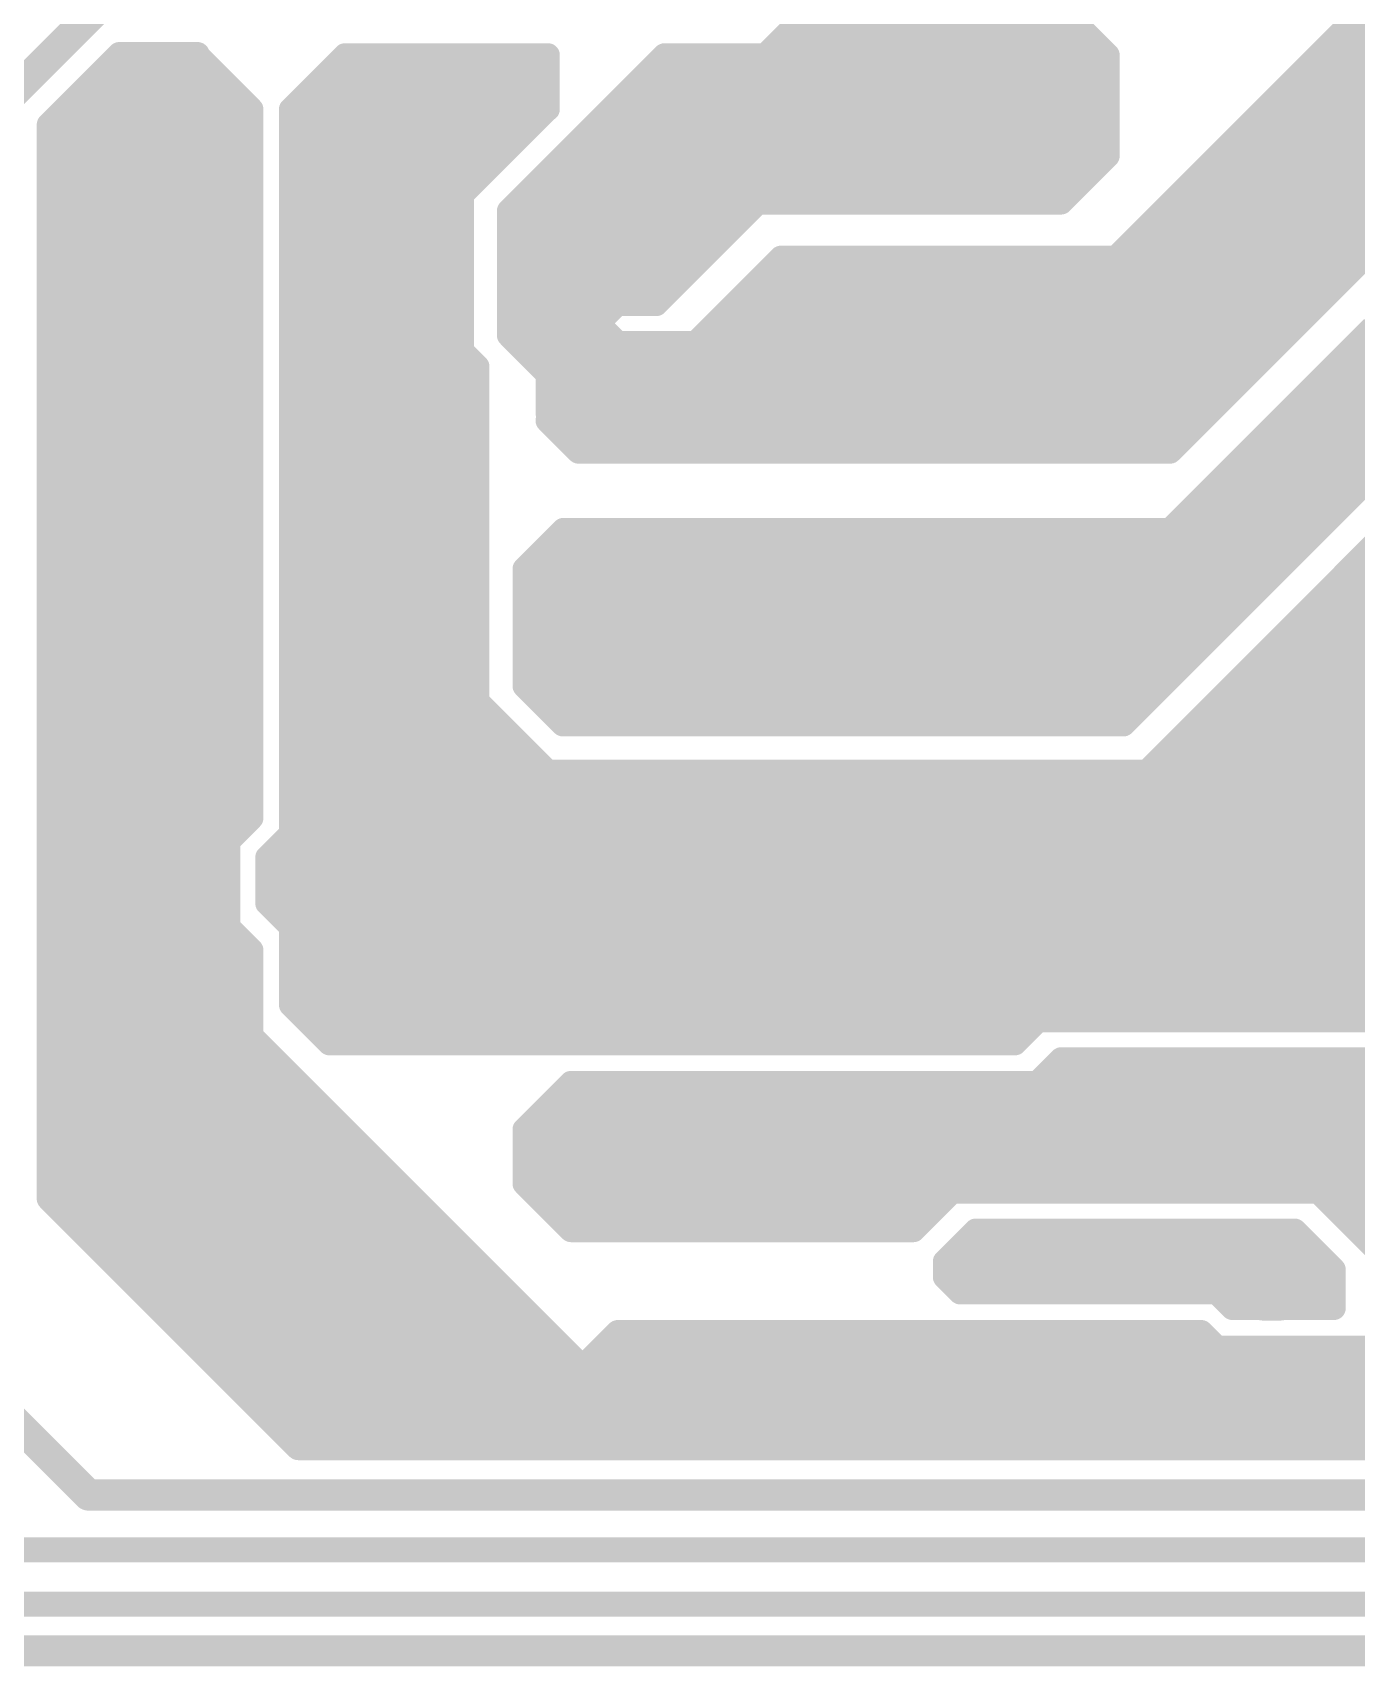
# Model space of a CAD drawing. Extents: x 13 to 23.9, y 0.2 to 11.6.
# Drawn here: x 17.61 to 19.736, y 7.575 to 10.198 of the extents above; entities that cross this region are included whole.
import ezdxf

# ---------------------------------------------------------------- set-up
doc = ezdxf.new("R2010")
doc.units = 0
doc.header["$MEASUREMENT"] = 0
doc.layers.add('BOTTOM', color=250, linetype='Continuous')
doc.layers.get('0').off()

# ---------------------------------------------------------------- blocks, each defined once
blk = doc.blocks.new('UNIT_DISC')
at = {"linetype": 'Continuous', "const_width": 0.5}
blk.add_lwpolyline([(0.25, 0, 1), (-0.25, 0, 1)], format="xyb", close=True, dxfattribs=at)
blk = doc.blocks.new('SHAPE_OV_1600_1400_0_0_0_0')
at = {"linetype": 'Continuous', "const_width": 0.14}
blk.add_lwpolyline([(-0.01, 0), (0.01, 0)], dxfattribs=at)
at = {"xscale": 0.14, "yscale": 0.14, "zscale": 0.14}
for p in [(-0.01, 0), (0.01, 0)]:
    blk.add_blockref('UNIT_DISC', p, dxfattribs=at)
blk = doc.blocks.new('P_OX160Y140D18A')
at = {"layer": 'BOTTOM'}
blk.add_blockref('SHAPE_OV_1600_1400_0_0_0_0', (0, 0), dxfattribs=at)
blk = doc.blocks.new('C22')
for p in [(18.5, 8.4), (18.5, 8)]:
    blk.add_blockref('P_OX160Y140D18A', p)
blk = doc.blocks.new('C24')
for p in [(19.6, 8.2), (20, 8.2)]:
    blk.add_blockref('P_OX160Y140D18A', p)
blk = doc.blocks.new('SHAPE_EL_1600_1600_0_0_0_0')
at = {"xscale": 0.16, "yscale": 0.16, "zscale": 0.16}
blk.add_blockref('UNIT_DISC', (0, 0), dxfattribs=at)
blk = doc.blocks.new('P_EX160Y160D18A')
at = {"layer": 'BOTTOM'}
blk.add_blockref('SHAPE_EL_1600_1600_0_0_0_0', (0, 0), dxfattribs=at)
blk = doc.blocks.new('FZ1')
for p in [(17.8, 10.975), (17.8, 10.075)]:
    blk.add_blockref('P_EX160Y160D18A', p)
blk = doc.blocks.new('FZ2')
for p in [(19.175, 10.975), (19.175, 10.075)]:
    blk.add_blockref('P_EX160Y160D18A', p)
blk = doc.blocks.new('C23')
for p in [(18.5, 9.65), (18.5, 9.25)]:
    blk.add_blockref('P_OX160Y140D18A', p)
blk = doc.blocks.new('C25')
for p in [(19.8, 9.65), (19.8, 9.25)]:
    blk.add_blockref('P_OX160Y140D18A', p)
blk = doc.blocks.new('SHAPE_EL_780_780_0_0_0_0')
at = {"xscale": 0.078, "yscale": 0.078, "zscale": 0.078}
blk.add_blockref('UNIT_DISC', (0, 0), dxfattribs=at)
blk = doc.blocks.new('P_EX78Y78D16A')
at = {"layer": 'BOTTOM'}
blk.add_blockref('SHAPE_EL_780_780_0_0_0_0', (0, 0), dxfattribs=at)
blk = doc.blocks.new('J23')
for p in [(19.137, 8.65), (19.137, 8.25)]:
    blk.add_blockref('P_EX78Y78D16A', p)
blk = doc.blocks.new('J26')
for p in [(19.162, 8.6), (19.162, 8.2)]:
    blk.add_blockref('P_EX78Y78D16A', p)
blk = doc.blocks.new('JP5')
for p in [(17.312, 8.825), (18.012, 8.825)]:
    blk.add_blockref('P_EX78Y78D16A', p)
blk = doc.blocks.new('POLY_S14_L2_26331')
at = {"layer": 'BOTTOM'}
for points in [[(17.762, 10.162), (17.912, 8.887), (17.637, 10.05)], [(17.875, 10.162), (17.912, 8.887), (17.762, 10.162)], [(17.962, 10.075), (17.912, 8.887), (17.875, 10.162)], [(17.962, 8.95), (17.912, 8.887), (17.962, 10.075)], [(17.637, 8.325), (17.637, 10.05), (18.037, 7.925)], [(17.637, 10.05), (17.912, 8.887), (18.037, 7.925)], [(17.937, 8.75), (17.962, 8.587), (17.912, 8.887)], [(18.037, 7.925), (17.912, 8.887), (17.962, 8.587)], [(17.962, 8.712), (17.962, 8.587), (17.937, 8.75)], [(18.5, 8.05), (18.037, 7.925), (17.962, 8.587)], [(18.487, 7.937), (18.037, 7.925), (18.5, 8.05)], [(18.462, 7.925), (18.037, 7.925), (18.487, 7.937)]]:
    blk.add_solid(points, dxfattribs=at)
blk = doc.blocks.new('POLY_S10_L2_26330')
at = {"layer": 'BOTTOM'}
for points in [[(18.55, 8.112), (19.525, 8.087), (18.475, 8.025)], [(19.475, 8.112), (19.525, 8.087), (18.55, 8.112)], [(18.475, 8.025), (19.525, 8.087), (18.537, 7.925)], [(18.537, 7.925), (19.525, 8.087), (21.05, 7.925)], [(20.737, 8.087), (20.775, 8.037), (19.525, 8.087)], [(21.05, 7.925), (19.525, 8.087), (20.775, 8.037)]]:
    blk.add_solid(points, dxfattribs=at)
blk = doc.blocks.new('POLY_S16_L2_26308')
at = {"layer": 'BOTTOM'}
for points in [[(18.025, 10.075), (18.112, 10.162), (18.025, 8.912)], [(18.112, 10.162), (18.3, 9.937), (18.025, 8.912)], [(18.437, 10.162), (18.3, 9.937), (18.112, 10.162)], [(18.437, 10.075), (18.3, 9.937), (18.437, 10.162)], [(18.3, 9.687), (18.025, 8.912), (18.3, 9.937)], [(18.325, 9.662), (18.025, 8.912), (18.3, 9.687)], [(18.325, 9.112), (18.025, 8.912), (18.325, 9.662)], [(18.412, 9.037), (18.025, 8.912), (18.325, 9.112)], [(18.387, 8.575), (18.025, 8.912), (18.412, 9.037)], [(17.987, 8.862), (18.025, 8.912), (17.987, 8.8)], [(17.987, 8.8), (18.025, 8.912), (18.025, 8.762)], [(18.025, 8.637), (18.025, 8.912), (18.087, 8.575)], [(18.087, 8.575), (18.025, 8.912), (18.387, 8.575)]]:
    blk.add_solid(points, dxfattribs=at)
blk = doc.blocks.new('POLY_S17_L2_26323')
at = {"layer": 'BOTTOM'}
for points in [[(19.837, 9.45), (20.3, 9.462), (19.4, 9.012)], [(20.3, 9.462), (20.462, 9.362), (19.4, 9.012)], [(19.4, 9.012), (20.462, 9.362), (20.35, 9.025)], [(19.937, 8.612), (19.4, 9.012), (20.35, 9.025)], [(18.187, 9.012), (19.4, 9.012), (18.187, 8.725)], [(18.187, 8.725), (19.4, 9.012), (18.362, 8.575)], [(18.362, 8.575), (19.4, 9.012), (19.187, 8.575)], [(19.187, 8.575), (19.4, 9.012), (19.225, 8.612)], [(19.225, 8.612), (19.4, 9.012), (19.937, 8.612)]]:
    blk.add_solid(points, dxfattribs=at)
blk = doc.blocks.new('POLY_S15_L2_26328')
at = {"layer": 'BOTTOM'}
for points in [[(20.2, 8.775), (20.162, 8.425), (19.962, 8.55)], [(20.362, 8.687), (20.162, 8.425), (20.2, 8.775)], [(19.275, 8.55), (20.162, 8.425), (19.212, 8.512)], [(19.962, 8.55), (20.162, 8.425), (19.275, 8.55)], [(18.487, 8.512), (20.162, 8.425), (18.4, 8.437)], [(19.212, 8.512), (20.162, 8.425), (18.487, 8.512)], [(18.4, 8.437), (20.162, 8.425), (18.4, 8.35)], [(20.162, 8.425), (19.675, 8.337), (18.4, 8.35)], [(19.962, 8.15), (19.675, 8.337), (20.162, 8.425)], [(18.475, 8.275), (18.4, 8.35), (19.025, 8.275)], [(19.025, 8.275), (18.4, 8.35), (19.1, 8.337)], [(19.1, 8.337), (18.4, 8.35), (19.675, 8.337)], [(19.875, 8.15), (19.675, 8.337), (19.962, 8.15)]]:
    blk.add_solid(points, dxfattribs=at)
blk = doc.blocks.new('POLY_S28_L2_26324')
at = {"layer": 'BOTTOM'}
for points in [[(19.837, 9.725), (20.112, 9.8), (19.437, 9.4)], [(19.437, 9.4), (20.112, 9.8), (19.775, 9.6)], [(19.762, 9.725), (19.837, 9.725), (19.437, 9.4)], [(19.775, 9.5), (19.362, 9.087), (19.775, 9.6)], [(19.362, 9.087), (19.437, 9.4), (19.775, 9.6)], [(18.462, 9.4), (19.437, 9.4), (18.4, 9.325)], [(18.4, 9.325), (19.437, 9.4), (18.4, 9.212)], [(18.4, 9.212), (19.437, 9.4), (18.4, 9.15)], [(18.4, 9.15), (19.437, 9.4), (19.362, 9.087)], [(18.45, 9.1), (18.4, 9.15), (19.362, 9.087)]]:
    blk.add_solid(points, dxfattribs=at)
blk = doc.blocks.new('POLY_S17_L2_26325')
at = {"layer": 'BOTTOM'}
for points in [[(18.875, 10.237), (19.112, 9.925), (18.787, 10.162)], [(19.262, 10.237), (19.112, 9.925), (18.875, 10.237)], [(19.337, 10.162), (19.112, 9.925), (19.262, 10.237)], [(18.375, 9.912), (18.625, 10.162), (18.387, 9.7)], [(18.387, 9.7), (18.625, 10.162), (18.475, 9.65)], [(18.475, 9.65), (18.625, 10.162), (18.487, 9.65)], [(18.487, 9.65), (18.625, 10.162), (18.512, 9.737)], [(18.512, 9.737), (18.625, 10.162), (18.525, 9.762)], [(18.525, 9.762), (18.625, 10.162), (18.762, 9.925)], [(18.787, 10.162), (19.112, 9.925), (18.625, 10.162)], [(19.112, 9.925), (18.762, 9.925), (18.625, 10.162)], [(19.337, 10), (19.112, 9.925), (19.337, 10.162)], [(19.262, 9.925), (19.112, 9.925), (19.337, 10)], [(18.612, 9.762), (18.525, 9.762), (18.762, 9.925)], [(18.512, 9.675), (18.487, 9.65), (18.512, 9.737)]]:
    blk.add_solid(points, dxfattribs=at)
blk = doc.blocks.new('POLY_S13_L2_26326')
at = {"layer": 'BOTTOM'}
for points in [[(20.05, 10.537), (19.437, 9.525), (19.35, 9.837)], [(20.15, 10.262), (19.437, 9.525), (20.05, 10.537)], [(20.112, 10.2), (19.437, 9.525), (20.15, 10.262)], [(18.812, 9.837), (19.35, 9.837), (18.687, 9.7)], [(19.35, 9.837), (19.437, 9.525), (18.687, 9.7)], [(18.512, 9.712), (18.662, 9.7), (18.425, 9.662)], [(18.425, 9.662), (18.662, 9.7), (18.425, 9.587)], [(18.425, 9.587), (18.662, 9.7), (18.475, 9.55)], [(18.475, 9.55), (18.662, 9.7), (18.537, 9.525)], [(18.537, 9.525), (18.662, 9.7), (19.437, 9.525)], [(18.687, 9.7), (19.437, 9.525), (18.662, 9.7)]]:
    blk.add_solid(points, dxfattribs=at)
blk = doc.blocks.new('POLY_S9_L2_26329')
at = {"layer": 'BOTTOM'}
for points in [[(19.137, 8.275), (19.525, 8.187), (19.075, 8.237)], [(19.637, 8.275), (19.525, 8.187), (19.137, 8.275)], [(19.7, 8.2), (19.525, 8.187), (19.637, 8.275)], [(19.075, 8.237), (19.525, 8.187), (19.075, 8.187)], [(19.075, 8.187), (19.525, 8.187), (19.125, 8.175)], [(19.7, 8.15), (19.525, 8.187), (19.7, 8.2)], [(19.55, 8.15), (19.525, 8.187), (19.7, 8.15)]]:
    blk.add_solid(points, dxfattribs=at)

msp = doc.modelspace()

# ---------------------------------------------------------------- linework, layer by layer
at = {"layer": 'BOTTOM', "linetype": 'Continuous'}
for points, const_width in [([(19.35, 9.837), (20.037, 10.524)], 0.038), ([(19.35, 9.65), (20.025, 10.325)], 0.038), ([(17.483, 10.005), (17.722, 10.244)], 0.05), ([(18.787, 10.162), (18.862, 10.237)], 0.038), ([(19.262, 10.237), (19.337, 10.162)], 0.038), ([(19.437, 9.525), (20.162, 10.25)], 0.038), ([(17.637, 10.05), (17.75, 10.163)], 0.04), ([(17.637, 10.037), (17.762, 10.162)], 0.038), ([(17.75, 10.163), (17.875, 10.163)], 0.04), ([(17.762, 10.162), (17.812, 10.162)], 0.038), ([(17.787, 10.162), (17.875, 10.162)], 0.038), ([(17.875, 10.162), (17.962, 10.075)], 0.038), ([(18.025, 10.075), (18.112, 10.162)], 0.038), ([(18.112, 10.162), (18.438, 10.162)], 0.038), ([(18.375, 9.912), (18.625, 10.162)], 0.038), ([(18.438, 10.088), (18.438, 10.162)], 0.038), ([(18.625, 10.162), (18.8, 10.162)], 0.038), ([(19.337, 10), (19.337, 10.162)], 0.038), ([(17.654, 10.056), (17.754, 10.156)], 0.038), ([(17.754, 10.156), (17.872, 10.156)], 0.038), ([(17.872, 10.156), (17.957, 10.071)], 0.038), ([(17.8, 8.487), (17.8, 10.099)], 0.04), ([(17.8, 10.087), (17.9, 9.987)], 0.038), ([(18.438, 10.075), (18.438, 10.088)], 0.038), ([(18.9, 10.087), (19.175, 10.087)], 0.038), ([(17.654, 8.351), (17.654, 10.056)], 0.038), ([(17.962, 9.1), (17.962, 10.075)], 0.038), ([(18.025, 8.912), (18.025, 10.075)], 0.038), ([(18.287, 9.925), (18.437, 10.075)], 0.038), ([(18.437, 10.075), (18.438, 10.075)], 0.038), ([(17.637, 8.326), (17.637, 10.05)], 0.04), ([(17.637, 8.325), (17.637, 10.037)], 0.038), ([(17.9, 8.537), (17.9, 9.987)], 0.038), ([(19.262, 9.925), (19.337, 10)], 0.038), ([(18.3, 9.837), (18.3, 9.962)], 0.038), ([(18.612, 9.762), (18.775, 9.925)], 0.038), ([(18.65, 9.9), (18.675, 9.925)], 0.038), ([(18.675, 9.925), (19.262, 9.925)], 0.038), ([(18.775, 9.925), (18.9, 9.925)], 0.038), ([(18.375, 9.712), (18.375, 9.912)], 0.038), ([(18.512, 9.762), (18.65, 9.9)], 0.038), ([(18.3, 9.675), (18.3, 9.837)], 0.038), ([(18.3, 9.687), (18.3, 9.825)], 0.038), ([(18.675, 9.7), (18.812, 9.837)], 0.038), ([(18.812, 9.837), (19.35, 9.837)], 0.038), ([(18.5, 9.725), (18.537, 9.762)], 0.038), ([(18.5, 9.75), (18.55, 9.7)], 0.038), ([(18.512, 9.725), (18.512, 9.762)], 0.038), ([(18.512, 9.725), (18.549, 9.762)], 0.038), ([(18.537, 9.762), (18.612, 9.762)], 0.038), ([(18.549, 9.762), (18.587, 9.762)], 0.038), ([(18.512, 9.725), (18.537, 9.7)], 0.038), ([(19.437, 9.4), (19.762, 9.725)], 0.038), ([(18.3, 9.687), (18.325, 9.662)], 0.038), ([(18.375, 9.712), (18.437, 9.65)], 0.038), ([(18.537, 9.7), (18.612, 9.7)], 0.038), ([(18.55, 9.7), (18.625, 9.7)], 0.038), ([(18.562, 9.7), (18.675, 9.7)], 0.038), ([(18.325, 9.1), (18.325, 9.662)], 0.038), ([(18.424, 9.675), (18.437, 9.662)], 0.038), ([(18.437, 9.588), (18.437, 9.65)], 0.038), ([(18.437, 9.587), (18.437, 9.65)], 0.038), ([(18.562, 9.65), (19.35, 9.65)], 0.038), ([(19.387, 9.237), (19.787, 9.637)], 0.038), ([(18.437, 9.588), (18.5, 9.525)], 0.038), ([(18.437, 9.575), (18.487, 9.525)], 0.038), ([(18.487, 9.525), (19.15, 9.525)], 0.038), ([(18.487, 9.525), (18.55, 9.525)], 0.038), ([(18.5, 9.525), (18.637, 9.525)], 0.038), ([(19.137, 9.525), (19.437, 9.525)], 0.038), ([(19.362, 9.087), (19.775, 9.5)], 0.038), ([(19.4, 9.012), (19.849, 9.461)], 0.038), ([(18.4, 9.337), (18.463, 9.4)], 0.038), ([(18.463, 9.4), (18.687, 9.4)], 0.038), ([(18.675, 9.4), (19.413, 9.4)], 0.038), ([(19.275, 9.4), (19.437, 9.4)], 0.038), ([(18.4, 9.149), (18.4, 9.337)], 0.038), ([(18.325, 9.124), (18.325, 9.275)], 0.038), ([(18.55, 9.237), (19.387, 9.237)], 0.038), ([(17.962, 8.937), (17.962, 9.212)], 0.038), ([(18.4, 9.149), (18.462, 9.087)], 0.038), ([(18.325, 9.124), (18.462, 8.987)], 0.038), ([(18.325, 9.1), (18.413, 9.012)], 0.038), ([(18.462, 9.087), (19.362, 9.087)], 0.038), ([(18.187, 9.012), (19.4, 9.012)], 0.038), ([(18.187, 8.738), (18.187, 9.012)], 0.038), ([(18.413, 9.012), (18.637, 9.012)], 0.038), ([(17.925, 8.9), (17.962, 8.937)], 0.038), ([(17.925, 8.762), (17.925, 8.9)], 0.038), ([(17.987, 8.874), (18.025, 8.912)], 0.038), ([(17.987, 8.812), (17.987, 8.874)], 0.038), ([(17.987, 8.8), (17.987, 8.837)], 0.038), ([(18.687, 8.825), (19.937, 8.825)], 0.04), ([(18.7, 8.825), (19.125, 8.825)], 0.04), ([(19.125, 8.65), (19.125, 8.825)], 0.04), ([(17.987, 8.8), (18.025, 8.762)], 0.038), ([(17.925, 8.762), (17.962, 8.725)], 0.038), ([(18.025, 8.637), (18.025, 8.762)], 0.038), ([(17.962, 8.575), (17.962, 8.725)], 0.038), ([(18.187, 8.738), (18.35, 8.575)], 0.038), ([(18.025, 8.637), (18.087, 8.575)], 0.038), ([(19.125, 8.65), (19.175, 8.6)], 0.04), ([(19.188, 8.575), (19.225, 8.612)], 0.038), ([(19.225, 8.612), (19.937, 8.612)], 0.038), ([(17.957, 8.592), (18.511, 8.038)], 0.038), ([(18.087, 8.575), (18.5, 8.575)], 0.038), ([(18.35, 8.575), (19.187, 8.575)], 0.038), ([(19.15, 8.575), (19.188, 8.575)], 0.038), ([(17.9, 8.537), (18.325, 8.112)], 0.038), ([(19.224, 8.512), (19.262, 8.55)], 0.038), ([(19.262, 8.55), (19.977, 8.55)], 0.038), ([(18.4, 8.437), (18.475, 8.512)], 0.038), ([(18.475, 8.512), (19.162, 8.512)], 0.038), ([(19.137, 8.512), (19.224, 8.512)], 0.038), ([(17.8, 8.487), (18.287, 8)], 0.04), ([(18.4, 8.35), (18.4, 8.437)], 0.038), ([(18.537, 8.4), (19.412, 8.4)], 0.04), ([(18.55, 8.4), (19.712, 8.4)], 0.04), ([(18.562, 8.4), (19.187, 8.4)], 0.04), ([(19.712, 8.4), (19.912, 8.2)], 0.04), ([(17.654, 8.351), (18.08, 7.925)], 0.038), ([(18.4, 8.35), (18.475, 8.275)], 0.038), ([(17.637, 8.326), (18.037, 7.926)], 0.04), ([(17.637, 8.325), (18.037, 7.925)], 0.038), ([(19.025, 8.275), (19.087, 8.337)], 0.038), ([(19.087, 8.337), (19.675, 8.337)], 0.038), ([(19.675, 8.337), (19.862, 8.15)], 0.038), ([(18.475, 8.275), (19.025, 8.275)], 0.038), ([(19.075, 8.225), (19.125, 8.275)], 0.038), ([(19.125, 8.275), (19.137, 8.275)], 0.038), ([(19.125, 8.275), (19.137, 8.275)], 0.038), ([(19.137, 8.262), (19.137, 8.275)], 0.038), ([(19.137, 8.275), (19.637, 8.275)], 0.038), ([(19.637, 8.275), (19.7, 8.212)], 0.038), ([(19.075, 8.225), (19.112, 8.262)], 0.038), ([(19.112, 8.262), (19.137, 8.262)], 0.038), ([(19.137, 8.25), (19.187, 8.2)], 0.04), ([(19.075, 8.2), (19.075, 8.225)], 0.038), ([(19.075, 8.2), (19.1, 8.175)], 0.038), ([(19.187, 8.2), (19.6, 8.2)], 0.04), ([(19.387, 8.2), (19.612, 8.2)], 0.04), ([(19.487, 8.2), (19.537, 8.15)], 0.038), ([(19.7, 8.162), (19.7, 8.212)], 0.038), ([(19.1, 8.175), (19.162, 8.175)], 0.038), ([(19.137, 8.175), (19.587, 8.175)], 0.038), ([(19.537, 8.15), (19.7, 8.15)], 0.038), ([(19.7, 8.15), (19.7, 8.162)], 0.038), ([(18.325, 8.112), (18.437, 8.112)], 0.038), ([(18.437, 8.112), (18.487, 8.062)], 0.038), ([(18.5, 8.062), (18.55, 8.112)], 0.038), ([(18.55, 8.112), (19.487, 8.112)], 0.038), ([(19.487, 8.112), (19.512, 8.087)], 0.038), ([(19.512, 8.087), (19.612, 8.087)], 0.038), ([(19.612, 8.087), (20.012, 8.087)], 0.038), ([(18.487, 8.062), (18.5, 8.062)], 0.038), ([(17.525, 8.025), (17.7, 7.85)], 0.05), ([(17.525, 8.025), (17.7, 7.85)], 0.04), ([(18.287, 8), (18.562, 8)], 0.04), ([(18.512, 8), (20.737, 8)], 0.04), ([(18.482, 7.925), (18.503, 7.946)], 0.038), ([(18.5, 7.949), (18.5, 7.95)], 0.038), ([(18.503, 7.946), (18.524, 7.925)], 0.038), ([(18.037, 7.926), (20.425, 7.926)], 0.04), ([(18.037, 7.925), (18.175, 7.925)], 0.038), ([(18.08, 7.925), (18.482, 7.925)], 0.038), ([(18.524, 7.925), (20.455, 7.925)], 0.038), ([(17.7, 7.85), (21.662, 7.85)], 0.05), ([(17.7, 7.85), (18.4, 7.85)], 0.05), ([(18.4, 7.85), (20.637, 7.85)], 0.05), ([(18.4, 7.85), (20.612, 7.85)], 0.04), ([(18.4, 7.85), (18.575, 7.85)], 0.04), ([(17.175, 7.762), (17.925, 7.762)], 0.04), ([(17.888, 7.762), (20.412, 7.762)], 0.04), ([(17.125, 7.675), (17.862, 7.675)], 0.04), ([(17.825, 7.675), (19.95, 7.675)], 0.04), ([(17.062, 7.6), (17.775, 7.6)], 0.04), ([(17.162, 7.6), (17.999, 7.6)], 0.05), ([(17.775, 7.6), (20.5, 7.6)], 0.04), ([(17.999, 7.6), (20.775, 7.6)], 0.05)]:
    msp.add_lwpolyline(points, dxfattribs=dict(at, const_width=const_width))

# ---------------------------------------------------------------- block references
for name in ['FZ1', 'FZ2', 'POLY_S13_L2_26326', 'POLY_S28_L2_26324', 'POLY_S17_L2_26325', 'POLY_S14_L2_26331', 'POLY_S16_L2_26308', 'POLY_S17_L2_26323', 'C23', 'C25', 'JP5', 'POLY_S15_L2_26328', 'J23', 'J26', 'C22', 'POLY_S9_L2_26329', 'C24', 'POLY_S10_L2_26330']:
    msp.add_blockref(name, (0, 0))
at = {"layer": 'BOTTOM'}
for p, xscale, yscale, zscale in [((17.75, 10.163), 0.04, 0.04, 0.04), ((17.75, 10.163), 0.04, 0.04, 0.04), ((17.762, 10.162), 0.038, 0.038, 0.038), ((17.762, 10.162), 0.038, 0.038, 0.038), ((17.787, 10.162), 0.038, 0.038, 0.038), ((17.812, 10.162), 0.038, 0.038, 0.038), ((17.875, 10.163), 0.04, 0.04, 0.04), ((17.875, 10.162), 0.038, 0.038, 0.038), ((17.875, 10.162), 0.038, 0.038, 0.038), ((18.112, 10.162), 0.038, 0.038, 0.038), ((18.112, 10.162), 0.038, 0.038, 0.038), ((18.438, 10.162), 0.038, 0.038, 0.038), ((18.438, 10.162), 0.038, 0.038, 0.038), ((18.625, 10.162), 0.038, 0.038, 0.038), ((18.625, 10.162), 0.038, 0.038, 0.038), ((18.787, 10.162), 0.038, 0.038, 0.038), ((18.8, 10.162), 0.038, 0.038, 0.038), ((19.337, 10.162), 0.038, 0.038, 0.038), ((19.337, 10.162), 0.038, 0.038, 0.038), ((17.754, 10.156), 0.038, 0.038, 0.038), ((17.754, 10.156), 0.038, 0.038, 0.038), ((17.872, 10.156), 0.038, 0.038, 0.038), ((17.872, 10.156), 0.038, 0.038, 0.038), ((17.8, 10.099), 0.04, 0.04, 0.04), ((17.8, 10.087), 0.038, 0.038, 0.038), ((18.438, 10.088), 0.038, 0.038, 0.038), ((18.438, 10.088), 0.038, 0.038, 0.038), ((18.9, 10.087), 0.038, 0.038, 0.038), ((19.175, 10.087), 0.038, 0.038, 0.038), ((17.654, 10.056), 0.038, 0.038, 0.038), ((17.654, 10.056), 0.038, 0.038, 0.038), ((17.957, 10.071), 0.038, 0.038, 0.038), ((17.962, 10.075), 0.038, 0.038, 0.038), ((17.962, 10.075), 0.038, 0.038, 0.038), ((18.025, 10.075), 0.038, 0.038, 0.038), ((18.025, 10.075), 0.038, 0.038, 0.038), ((18.437, 10.075), 0.038, 0.038, 0.038), ((18.437, 10.075), 0.038, 0.038, 0.038), ((18.438, 10.075), 0.038, 0.038, 0.038), ((18.438, 10.075), 0.038, 0.038, 0.038), ((17.637, 10.05), 0.04, 0.04, 0.04), ((17.637, 10.05), 0.04, 0.04, 0.04), ((17.637, 10.037), 0.038, 0.038, 0.038), ((17.637, 10.037), 0.038, 0.038, 0.038), ((17.9, 9.987), 0.038, 0.038, 0.038), ((17.9, 9.987), 0.038, 0.038, 0.038), ((19.337, 10), 0.038, 0.038, 0.038), ((19.337, 10), 0.038, 0.038, 0.038), ((18.3, 9.962), 0.038, 0.038, 0.038), ((18.287, 9.925), 0.038, 0.038, 0.038), ((18.675, 9.925), 0.038, 0.038, 0.038), ((18.675, 9.925), 0.038, 0.038, 0.038), ((18.775, 9.925), 0.038, 0.038, 0.038), ((18.775, 9.925), 0.038, 0.038, 0.038), ((18.9, 9.925), 0.038, 0.038, 0.038), ((19.262, 9.925), 0.038, 0.038, 0.038), ((19.262, 9.925), 0.038, 0.038, 0.038), ((18.375, 9.912), 0.038, 0.038, 0.038), ((18.375, 9.912), 0.038, 0.038, 0.038), ((18.65, 9.9), 0.038, 0.038, 0.038), ((18.65, 9.9), 0.038, 0.038, 0.038), ((18.3, 9.837), 0.038, 0.038, 0.038), ((18.3, 9.837), 0.038, 0.038, 0.038), ((18.3, 9.825), 0.038, 0.038, 0.038), ((18.812, 9.837), 0.038, 0.038, 0.038), ((18.812, 9.837), 0.038, 0.038, 0.038), ((19.35, 9.837), 0.038, 0.038, 0.038), ((19.35, 9.837), 0.038, 0.038, 0.038), ((18.5, 9.75), 0.038, 0.038, 0.038), ((18.512, 9.762), 0.038, 0.038, 0.038), ((18.512, 9.762), 0.038, 0.038, 0.038), ((18.537, 9.762), 0.038, 0.038, 0.038), ((18.537, 9.762), 0.038, 0.038, 0.038), ((18.549, 9.762), 0.038, 0.038, 0.038), ((18.549, 9.762), 0.038, 0.038, 0.038), ((18.587, 9.762), 0.038, 0.038, 0.038), ((18.612, 9.762), 0.038, 0.038, 0.038), ((18.612, 9.762), 0.038, 0.038, 0.038), ((18.5, 9.725), 0.038, 0.038, 0.038), ((18.512, 9.725), 0.038, 0.038, 0.038), ((18.512, 9.725), 0.038, 0.038, 0.038), ((18.512, 9.725), 0.038, 0.038, 0.038), ((18.3, 9.687), 0.038, 0.038, 0.038), ((18.3, 9.687), 0.038, 0.038, 0.038), ((18.375, 9.712), 0.038, 0.038, 0.038), ((18.375, 9.712), 0.038, 0.038, 0.038), ((18.537, 9.7), 0.038, 0.038, 0.038), ((18.537, 9.7), 0.038, 0.038, 0.038), ((18.55, 9.7), 0.038, 0.038, 0.038), ((18.55, 9.7), 0.038, 0.038, 0.038), ((18.562, 9.7), 0.038, 0.038, 0.038), ((18.612, 9.7), 0.038, 0.038, 0.038), ((18.625, 9.7), 0.038, 0.038, 0.038), ((18.675, 9.7), 0.038, 0.038, 0.038), ((18.675, 9.7), 0.038, 0.038, 0.038), ((18.3, 9.675), 0.038, 0.038, 0.038), ((18.325, 9.662), 0.038, 0.038, 0.038), ((18.325, 9.662), 0.038, 0.038, 0.038), ((18.424, 9.675), 0.038, 0.038, 0.038), ((18.437, 9.662), 0.038, 0.038, 0.038), ((18.437, 9.65), 0.038, 0.038, 0.038), ((18.437, 9.65), 0.038, 0.038, 0.038), ((18.437, 9.65), 0.038, 0.038, 0.038), ((18.562, 9.65), 0.038, 0.038, 0.038), ((19.35, 9.65), 0.038, 0.038, 0.038), ((19.35, 9.65), 0.038, 0.038, 0.038), ((18.437, 9.588), 0.038, 0.038, 0.038), ((18.437, 9.588), 0.038, 0.038, 0.038), ((18.437, 9.587), 0.038, 0.038, 0.038), ((18.437, 9.575), 0.038, 0.038, 0.038), ((18.487, 9.525), 0.038, 0.038, 0.038), ((18.487, 9.525), 0.038, 0.038, 0.038), ((18.487, 9.525), 0.038, 0.038, 0.038), ((18.5, 9.525), 0.038, 0.038, 0.038), ((18.5, 9.525), 0.038, 0.038, 0.038), ((18.55, 9.525), 0.038, 0.038, 0.038), ((18.637, 9.525), 0.038, 0.038, 0.038), ((19.137, 9.525), 0.038, 0.038, 0.038), ((19.15, 9.525), 0.038, 0.038, 0.038), ((19.437, 9.525), 0.038, 0.038, 0.038), ((19.437, 9.525), 0.038, 0.038, 0.038), ((18.463, 9.4), 0.038, 0.038, 0.038), ((18.463, 9.4), 0.038, 0.038, 0.038), ((18.675, 9.4), 0.038, 0.038, 0.038), ((18.687, 9.4), 0.038, 0.038, 0.038), ((19.275, 9.4), 0.038, 0.038, 0.038), ((19.413, 9.4), 0.038, 0.038, 0.038), ((19.437, 9.4), 0.038, 0.038, 0.038), ((19.437, 9.4), 0.038, 0.038, 0.038), ((18.4, 9.337), 0.038, 0.038, 0.038), ((18.4, 9.337), 0.038, 0.038, 0.038), ((18.325, 9.275), 0.038, 0.038, 0.038), ((18.55, 9.237), 0.038, 0.038, 0.038), ((19.387, 9.237), 0.038, 0.038, 0.038), ((19.387, 9.237), 0.038, 0.038, 0.038), ((17.962, 9.212), 0.038, 0.038, 0.038), ((18.4, 9.149), 0.038, 0.038, 0.038), ((18.4, 9.149), 0.038, 0.038, 0.038), ((18.325, 9.124), 0.038, 0.038, 0.038), ((18.325, 9.124), 0.038, 0.038, 0.038), ((17.962, 9.1), 0.038, 0.038, 0.038), ((18.325, 9.1), 0.038, 0.038, 0.038), ((18.325, 9.1), 0.038, 0.038, 0.038), ((18.462, 9.087), 0.038, 0.038, 0.038), ((18.462, 9.087), 0.038, 0.038, 0.038), ((19.362, 9.087), 0.038, 0.038, 0.038), ((19.362, 9.087), 0.038, 0.038, 0.038), ((18.187, 9.012), 0.038, 0.038, 0.038), ((18.187, 9.012), 0.038, 0.038, 0.038), ((18.413, 9.012), 0.038, 0.038, 0.038), ((18.413, 9.012), 0.038, 0.038, 0.038), ((18.637, 9.012), 0.038, 0.038, 0.038), ((19.4, 9.012), 0.038, 0.038, 0.038), ((19.4, 9.012), 0.038, 0.038, 0.038), ((18.462, 8.987), 0.038, 0.038, 0.038), ((17.962, 8.937), 0.038, 0.038, 0.038), ((17.962, 8.937), 0.038, 0.038, 0.038), ((17.925, 8.9), 0.038, 0.038, 0.038), ((17.925, 8.9), 0.038, 0.038, 0.038), ((18.025, 8.912), 0.038, 0.038, 0.038), ((18.025, 8.912), 0.038, 0.038, 0.038), ((17.987, 8.874), 0.038, 0.038, 0.038), ((17.987, 8.874), 0.038, 0.038, 0.038), ((17.987, 8.837), 0.038, 0.038, 0.038), ((18.687, 8.825), 0.04, 0.04, 0.04), ((18.7, 8.825), 0.04, 0.04, 0.04), ((19.125, 8.825), 0.04, 0.04, 0.04), ((19.125, 8.825), 0.04, 0.04, 0.04), ((17.987, 8.812), 0.038, 0.038, 0.038), ((17.987, 8.8), 0.038, 0.038, 0.038), ((17.987, 8.8), 0.038, 0.038, 0.038), ((17.925, 8.762), 0.038, 0.038, 0.038), ((17.925, 8.762), 0.038, 0.038, 0.038), ((18.025, 8.762), 0.038, 0.038, 0.038), ((18.025, 8.762), 0.038, 0.038, 0.038), ((17.962, 8.725), 0.038, 0.038, 0.038), ((17.962, 8.725), 0.038, 0.038, 0.038), ((18.187, 8.738), 0.038, 0.038, 0.038), ((18.187, 8.738), 0.038, 0.038, 0.038), ((18.025, 8.637), 0.038, 0.038, 0.038), ((18.025, 8.637), 0.038, 0.038, 0.038), ((19.125, 8.65), 0.04, 0.04, 0.04), ((19.125, 8.65), 0.04, 0.04, 0.04), ((19.225, 8.612), 0.038, 0.038, 0.038), ((19.225, 8.612), 0.038, 0.038, 0.038), ((17.957, 8.592), 0.038, 0.038, 0.038), ((19.175, 8.6), 0.04, 0.04, 0.04), ((17.962, 8.575), 0.038, 0.038, 0.038), ((18.087, 8.575), 0.038, 0.038, 0.038), ((18.087, 8.575), 0.038, 0.038, 0.038), ((18.35, 8.575), 0.038, 0.038, 0.038), ((18.35, 8.575), 0.038, 0.038, 0.038), ((18.5, 8.575), 0.038, 0.038, 0.038), ((19.15, 8.575), 0.038, 0.038, 0.038), ((19.187, 8.575), 0.038, 0.038, 0.038), ((19.188, 8.575), 0.038, 0.038, 0.038), ((19.188, 8.575), 0.038, 0.038, 0.038), ((17.9, 8.537), 0.038, 0.038, 0.038), ((17.9, 8.537), 0.038, 0.038, 0.038), ((19.262, 8.55), 0.038, 0.038, 0.038), ((19.262, 8.55), 0.038, 0.038, 0.038), ((18.475, 8.512), 0.038, 0.038, 0.038), ((18.475, 8.512), 0.038, 0.038, 0.038), ((19.137, 8.512), 0.038, 0.038, 0.038), ((19.162, 8.512), 0.038, 0.038, 0.038), ((19.224, 8.512), 0.038, 0.038, 0.038), ((19.224, 8.512), 0.038, 0.038, 0.038), ((17.8, 8.487), 0.04, 0.04, 0.04), ((17.8, 8.487), 0.04, 0.04, 0.04), ((18.4, 8.437), 0.038, 0.038, 0.038), ((18.4, 8.437), 0.038, 0.038, 0.038), ((18.537, 8.4), 0.04, 0.04, 0.04), ((18.55, 8.4), 0.04, 0.04, 0.04), ((18.562, 8.4), 0.04, 0.04, 0.04), ((19.187, 8.4), 0.04, 0.04, 0.04), ((19.412, 8.4), 0.04, 0.04, 0.04), ((19.712, 8.4), 0.04, 0.04, 0.04), ((19.712, 8.4), 0.04, 0.04, 0.04), ((17.654, 8.351), 0.038, 0.038, 0.038), ((17.654, 8.351), 0.038, 0.038, 0.038), ((18.4, 8.35), 0.038, 0.038, 0.038), ((18.4, 8.35), 0.038, 0.038, 0.038), ((17.637, 8.326), 0.04, 0.04, 0.04), ((17.637, 8.326), 0.04, 0.04, 0.04), ((17.637, 8.325), 0.038, 0.038, 0.038), ((17.637, 8.325), 0.038, 0.038, 0.038), ((19.087, 8.337), 0.038, 0.038, 0.038), ((19.087, 8.337), 0.038, 0.038, 0.038), ((19.675, 8.337), 0.038, 0.038, 0.038), ((19.675, 8.337), 0.038, 0.038, 0.038), ((18.475, 8.275), 0.038, 0.038, 0.038), ((18.475, 8.275), 0.038, 0.038, 0.038), ((19.025, 8.275), 0.038, 0.038, 0.038), ((19.025, 8.275), 0.038, 0.038, 0.038), ((19.125, 8.275), 0.038, 0.038, 0.038), ((19.125, 8.275), 0.038, 0.038, 0.038), ((19.125, 8.275), 0.038, 0.038, 0.038), ((19.137, 8.275), 0.038, 0.038, 0.038), ((19.137, 8.275), 0.038, 0.038, 0.038), ((19.137, 8.275), 0.038, 0.038, 0.038), ((19.137, 8.275), 0.038, 0.038, 0.038), ((19.637, 8.275), 0.038, 0.038, 0.038), ((19.637, 8.275), 0.038, 0.038, 0.038), ((19.112, 8.262), 0.038, 0.038, 0.038), ((19.112, 8.262), 0.038, 0.038, 0.038), ((19.137, 8.25), 0.04, 0.04, 0.04), ((19.137, 8.262), 0.038, 0.038, 0.038), ((19.137, 8.262), 0.038, 0.038, 0.038), ((19.075, 8.225), 0.038, 0.038, 0.038), ((19.075, 8.225), 0.038, 0.038, 0.038), ((19.075, 8.225), 0.038, 0.038, 0.038), ((19.075, 8.2), 0.038, 0.038, 0.038), ((19.075, 8.2), 0.038, 0.038, 0.038), ((19.187, 8.2), 0.04, 0.04, 0.04), ((19.187, 8.2), 0.04, 0.04, 0.04), ((19.387, 8.2), 0.04, 0.04, 0.04), ((19.487, 8.2), 0.038, 0.038, 0.038), ((19.6, 8.2), 0.04, 0.04, 0.04), ((19.612, 8.2), 0.04, 0.04, 0.04), ((19.7, 8.212), 0.038, 0.038, 0.038), ((19.7, 8.212), 0.038, 0.038, 0.038), ((19.1, 8.175), 0.038, 0.038, 0.038), ((19.1, 8.175), 0.038, 0.038, 0.038), ((19.137, 8.175), 0.038, 0.038, 0.038), ((19.162, 8.175), 0.038, 0.038, 0.038), ((19.587, 8.175), 0.038, 0.038, 0.038), ((19.537, 8.15), 0.038, 0.038, 0.038), ((19.537, 8.15), 0.038, 0.038, 0.038), ((19.7, 8.162), 0.038, 0.038, 0.038), ((19.7, 8.162), 0.038, 0.038, 0.038), ((19.7, 8.15), 0.038, 0.038, 0.038), ((19.7, 8.15), 0.038, 0.038, 0.038), ((18.325, 8.112), 0.038, 0.038, 0.038), ((18.325, 8.112), 0.038, 0.038, 0.038), ((18.437, 8.112), 0.038, 0.038, 0.038), ((18.437, 8.112), 0.038, 0.038, 0.038), ((18.55, 8.112), 0.038, 0.038, 0.038), ((18.55, 8.112), 0.038, 0.038, 0.038), ((19.487, 8.112), 0.038, 0.038, 0.038), ((19.487, 8.112), 0.038, 0.038, 0.038), ((19.512, 8.087), 0.038, 0.038, 0.038), ((19.512, 8.087), 0.038, 0.038, 0.038), ((19.612, 8.087), 0.038, 0.038, 0.038), ((19.612, 8.087), 0.038, 0.038, 0.038), ((18.487, 8.062), 0.038, 0.038, 0.038), ((18.487, 8.062), 0.038, 0.038, 0.038), ((18.5, 8.062), 0.038, 0.038, 0.038), ((18.5, 8.062), 0.038, 0.038, 0.038), ((18.511, 8.038), 0.038, 0.038, 0.038), ((18.287, 8), 0.04, 0.04, 0.04), ((18.287, 8), 0.04, 0.04, 0.04), ((18.512, 8), 0.04, 0.04, 0.04), ((18.562, 8), 0.04, 0.04, 0.04), ((18.5, 7.95), 0.038, 0.038, 0.038), ((18.5, 7.949), 0.038, 0.038, 0.038), ((18.503, 7.946), 0.038, 0.038, 0.038), ((18.503, 7.946), 0.038, 0.038, 0.038), ((18.037, 7.926), 0.04, 0.04, 0.04), ((18.037, 7.926), 0.04, 0.04, 0.04), ((18.037, 7.925), 0.038, 0.038, 0.038), ((18.037, 7.925), 0.038, 0.038, 0.038), ((18.08, 7.925), 0.038, 0.038, 0.038), ((18.08, 7.925), 0.038, 0.038, 0.038), ((18.175, 7.925), 0.038, 0.038, 0.038), ((18.482, 7.925), 0.038, 0.038, 0.038), ((18.482, 7.925), 0.038, 0.038, 0.038), ((18.524, 7.925), 0.038, 0.038, 0.038), ((18.524, 7.925), 0.038, 0.038, 0.038), ((17.7, 7.85), 0.05, 0.05, 0.05), ((17.7, 7.85), 0.05, 0.05, 0.05), ((17.7, 7.85), 0.05, 0.05, 0.05), ((17.7, 7.85), 0.04, 0.04, 0.04), ((18.4, 7.85), 0.05, 0.05, 0.05), ((18.4, 7.85), 0.05, 0.05, 0.05), ((18.4, 7.85), 0.04, 0.04, 0.04), ((18.4, 7.85), 0.04, 0.04, 0.04), ((18.575, 7.85), 0.04, 0.04, 0.04), ((17.888, 7.762), 0.04, 0.04, 0.04), ((17.925, 7.762), 0.04, 0.04, 0.04), ((17.825, 7.675), 0.04, 0.04, 0.04), ((17.862, 7.675), 0.04, 0.04, 0.04), ((17.775, 7.6), 0.04, 0.04, 0.04), ((17.775, 7.6), 0.04, 0.04, 0.04), ((17.999, 7.6), 0.05, 0.05, 0.05), ((17.999, 7.6), 0.05, 0.05, 0.05)]:
    msp.add_blockref('UNIT_DISC', p, dxfattribs=dict(at, xscale=xscale, yscale=yscale, zscale=zscale))

doc.saveas('drawing.dxf')
